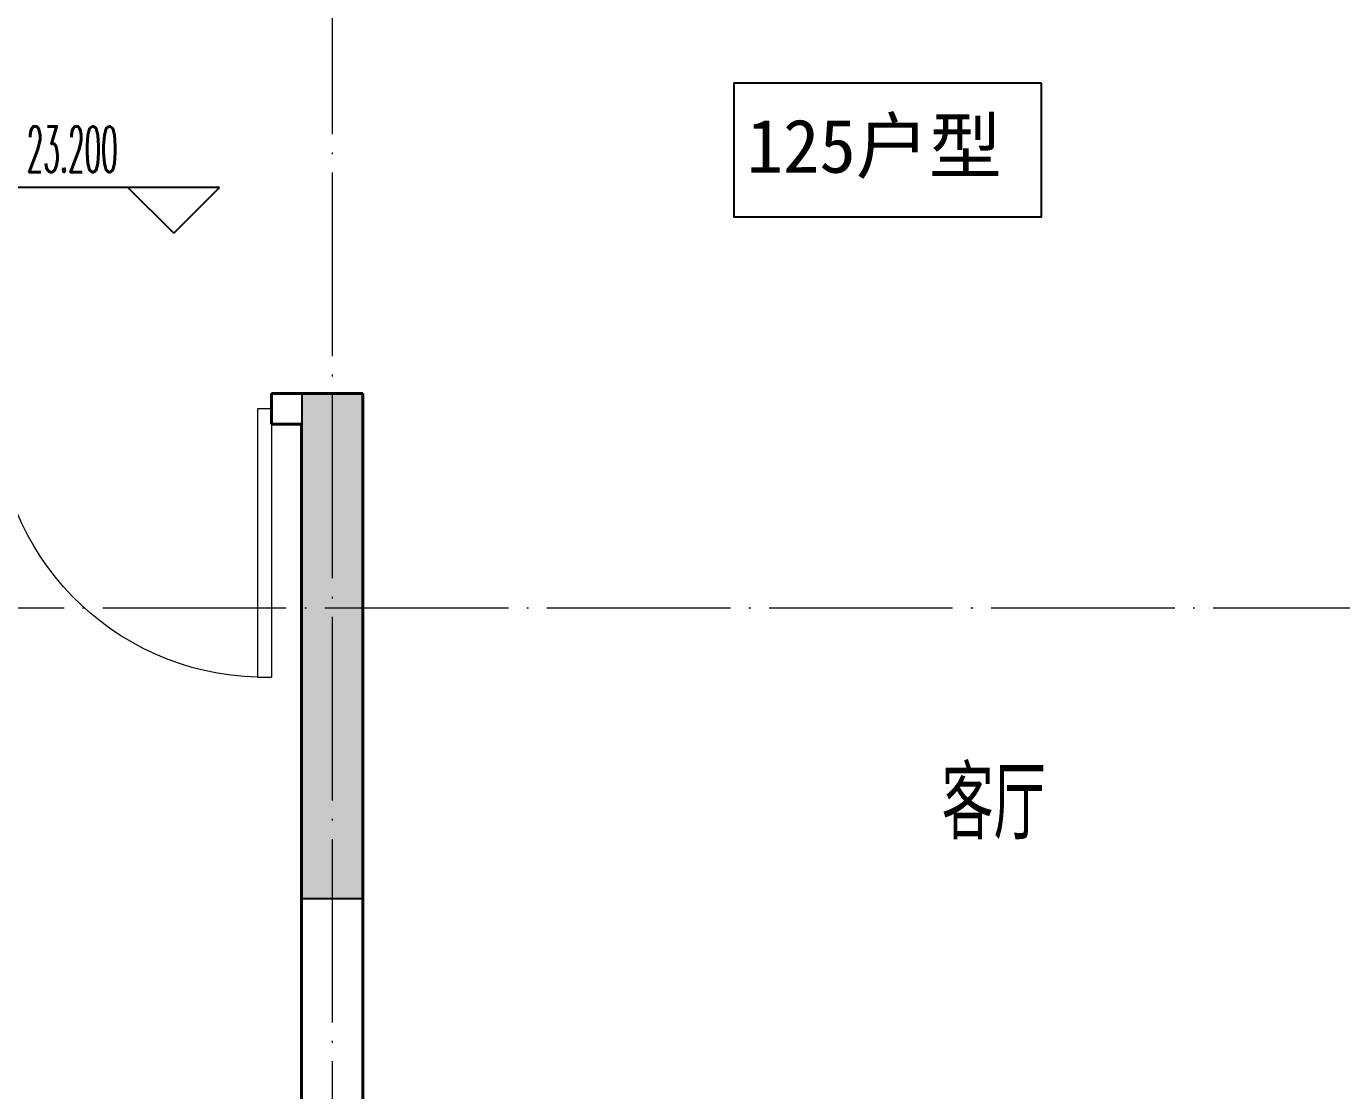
# Model space of a CAD drawing. Extents: x 27938 to 650306, y -92720 to 1524912.
# Drawn here: x 288017 to 292317, y 367045 to 370524 of the extents above; entities that cross this region are included whole.
import ezdxf

# ---------------------------------------------------------------- set-up
doc = ezdxf.new("R2010")
doc.units = 0
doc.header["$LTSCALE"] = 1000
doc.header["$MEASUREMENT"] = 0
doc.linetypes.add('DOTE', pattern=[2.42, 2, -0.2, 0.02, -0.2])
for name, color, linetype in [('COLUMN', 9, 'Continuous'), ('DIM_ELEV', 3, 'Continuous'), ('PUB_TEXT', 4, 'Continuous')]:
    doc.layers.add(name, color=color, linetype=linetype)
for name, color, linetype, lineweight in [('DOTE', 19, 'DOTE', 9), ('PUB_HATCH', 8, 'Continuous', 9), ('WALL', 9, 'Continuous', 40), ('WINDOW', 8, 'Continuous', 15)]:
    doc.layers.add(name, color=color, linetype=linetype, lineweight=lineweight)
doc.styles.add('_TCH_DIM', font='SIMPLEX.shx', dxfattribs={"width": 0.6, "oblique": 10, "bigfont": 'hztxt.shx'})
doc.styles.get("Standard").update_dxf_attribs({"font": 'gbenor.shx', "bigfont": 'gbcbig.shx'})
doc.styles.add('黑体', font='simhei.ttf')

# ---------------------------------------------------------------- blocks, each defined once
blk = doc.blocks.new('FGDGDRGSDGDG')
at = {"layer": 'DOTE', "linetype": 'DOTE', "ltscale": 0.3}
for p, q in [((507082.5, 523848.5), (507082.5, 513948.5)), ((488182.5, 520248.5), (546982.5, 520248.5))]:
    blk.add_line(p, q, dxfattribs=at)
blk = doc.blocks.new('gdfgdgdgr')
at = {"layer": 'PUB_HATCH'}
blk.add_hatch(color=256, dxfattribs=at).paths.add_polyline_path([(494077.6, 523363.9), (494277.6, 523363.9), (494277.6, 525013.9), (494077.6, 525013.9)])
at = {"layer": 'COLUMN', "color": 8}
for p, q in [((494277.6, 525013.9), (494077.6, 525013.9)), ((494077.6, 525013.9), (494077.6, 523363.9)), ((494277.6, 523363.9), (494277.6, 525013.9)), ((494077.6, 523363.9), (494277.6, 523363.9))]:
    blk.add_line(p, q, dxfattribs=at)
blk = doc.blocks.new('$DorLib2D$00000001')
for p, q in [((0.45, 0.975), (0.5, 0.975)), ((0.45, 0), (0.45, 0.975)), ((0.5, 0), (0.5, 0.975)), ((0.5, 0), (0.45, 0))]:
    blk.add_line(p, q)
at = {"lineweight": 13}
blk.add_arc((0.475, 0), 0.975, 91.4693, 180, dxfattribs=at)

msp = doc.modelspace()

# ---------------------------------------------------------------- linework, layer by layer
at = {"color": 8}
msp.add_lwpolyline([(291335, 370337.4), (290329, 370337.4), (290329, 369901.4), (291335, 369901.4)], close=True, dxfattribs=at)
at = {"layer": 'DIM_ELEV', "color": 8}
for p, q in [((288648.6, 369997.5), (287983.6, 369997.5)), ((288498.6, 369847.5), (288348.6, 369997.5)), ((288498.6, 369847.5), (288648.6, 369997.5))]:
    msp.add_line(p, q, dxfattribs=at)
at = {"layer": 'WALL', "color": 8}
for p, q in [((289116.6, 369323.7), (288817.8, 369323.7)), ((288817.8, 369323.7), (288817.8, 369223.7)), ((289116.6, 369323.7), (289116.6, 366223.7)), ((288817.8, 369223.7), (288916.6, 369223.7)), ((288916.6, 369223.7), (288916.6, 366123.7))]:
    msp.add_line(p, q, dxfattribs=at)

# ---------------------------------------------------------------- block references
msp.add_blockref('FGDGDRGSDGDG', (-218065.9, -151624.7))
at = {"color": 8}
msp.add_blockref('gdfgdgdgr', (-205160.8, -155690.1), dxfattribs=at)
at = {"layer": 'WINDOW', "xscale": 900, "yscale": -900, "zscale": 900}
msp.add_blockref('$DorLib2D$00000001', (288367.8, 369273.7), dxfattribs=at)

# ---------------------------------------------------------------- texts
at = {"color": 8, "style": '黑体'}
msp.add_text('125户型', height=175, dxfattribs=at).set_placement((290371.3, 370045.2))
at = {"layer": 'DIM_ELEV', "color": 8, "style": '_TCH_DIM', "width": 0.423529}
msp.add_text('23.200', height=148.75, dxfattribs=at).set_placement((288018.2, 370047.6))
at = {"layer": 'PUB_TEXT', "color": 8}
msp.add_text('客厅', height=236.31, dxfattribs=at).set_placement((291008.5, 367866.2))

doc.saveas('drawing.dxf')
